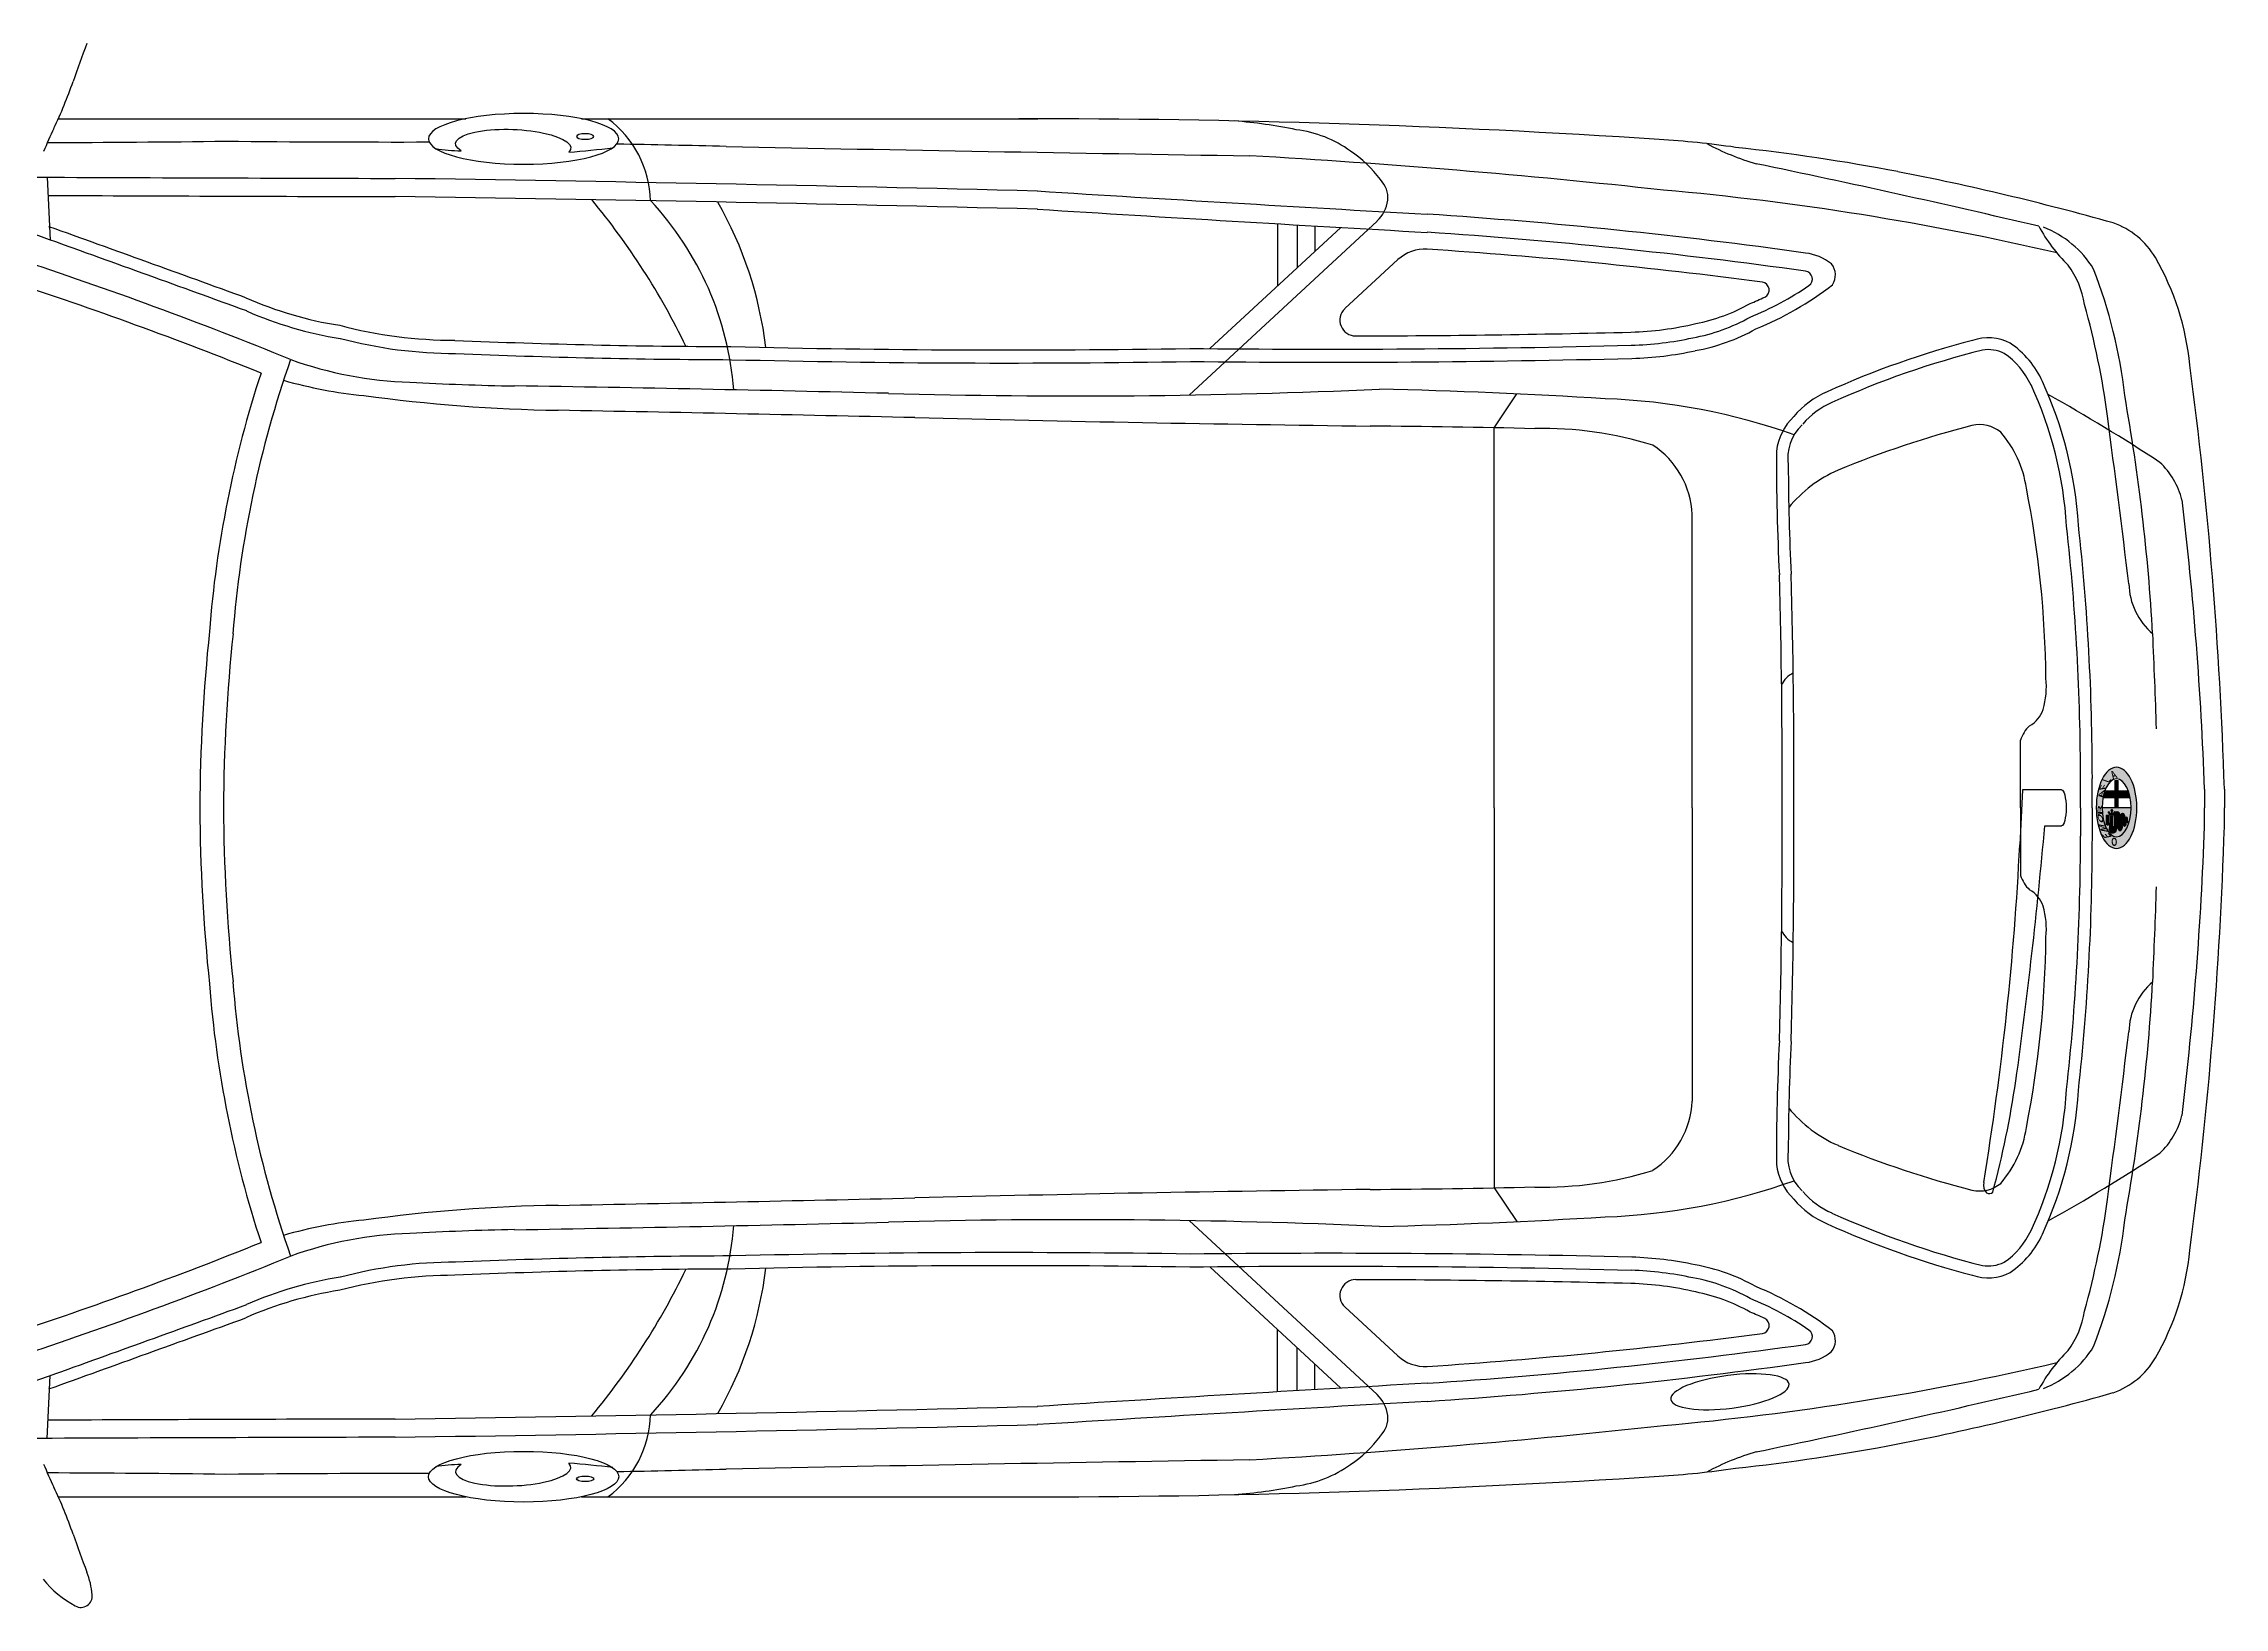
# Model space of a CAD drawing. Header units: millimetres. Extents: x 116290 to 180258, y 22146 to 121276.
# Drawn here: x 156076 to 158842, y 46024 to 48008 of the extents above; entities that cross this region are included whole.
import ezdxf

# ---------------------------------------------------------------- set-up
doc = ezdxf.new("R2010")
doc.units = ezdxf.units.MM
doc.styles.add('ALFA', font='')
doc.styles.get('ALFA').set_extended_font_data('Arial Black')

# ---------------------------------------------------------------- blocks, each defined once
blk = doc.blocks.new('A$C670E5B59')
h = blk.add_hatch(color=256)
edge = h.paths.add_edge_path()
edge.add_ellipse((4304.2, 1014.4), major_axis=(0, 51.5), ratio=0.5, start_angle=-180, end_angle=180, ccw=False)
edge = h.paths.add_edge_path(flags=16)
edge.add_ellipse((4304.2, 1014.4), major_axis=(0, 36.7), ratio=0.5, start_angle=-180, end_angle=180, ccw=False)
h = blk.add_hatch(color=256)
edge = h.paths.add_edge_path()
edge.add_line((4302.2, 1048.9), (4302.2, 1035.7))
edge.add_line((4302.2, 1035.7), (4290.5, 1035.7))
edge.add_ellipse((4304.2, 1014.4), major_axis=(0, 34.7), ratio=0.5, start_angle=52.2847, end_angle=68.2282)
edge.add_line((4288.1, 1027.3), (4302.2, 1027.3))
edge.add_line((4302.2, 1027.3), (4302.2, 1015))
edge.add_line((4302.2, 1015), (4306.2, 1015))
edge.add_line((4306.2, 1015), (4306.2, 1027.3))
edge.add_line((4306.2, 1027.3), (4320.4, 1027.3))
edge.add_ellipse((4304.2, 1014.4), major_axis=(0, 34.7), ratio=0.5, start_angle=-68.2282, end_angle=-52.2847)
edge.add_line((4318, 1035.7), (4306.2, 1035.7))
edge.add_line((4306.2, 1035.7), (4306.2, 1048.9))
edge.add_ellipse((4304.2, 1014.4), major_axis=(0, 34.7), ratio=0.5, start_angle=-6.5301, end_angle=6.709)
h = blk.add_hatch(color=256)
edge = h.paths.add_edge_path(flags=16)
edge.add_ellipse((4299.6, 1002.1), major_axis=(0, 1.77), ratio=0.5, start_angle=-6.9248, end_angle=75.4624)
edge.add_line((4298.8, 1002.6), (4298.8, 994.4))
edge.add_line((4298.8, 994.4), (4297.7, 994.4))
edge.add_line((4297.7, 994.4), (4297.7, 1002.2))
edge.add_ellipse((4296.5, 1001.4), major_axis=(0, 2.59), ratio=0.5, start_angle=-70.9074, end_angle=7.0138)
edge.add_line((4296.3, 1004), (4296.3, 994.5))
edge.add_line((4296.3, 994.5), (4295.3, 994.5))
edge.add_line((4295.3, 994.5), (4295.3, 988.3))
edge.add_line((4295.3, 988.3), (4295, 988.3))
edge.add_line((4295, 988.3), (4295, 987.4))
edge.add_ellipse((4300.6, 995.5), major_axis=(0, 13.9), ratio=0.5, start_angle=125.6522, end_angle=160.7879)
edge.add_ellipse((4299.6, 993.9), major_axis=(0, 11.8), ratio=0.5, start_angle=167.0772, end_angle=196.0502)
edge.add_ellipse((4300, 991.1), major_axis=(0, 8.91), ratio=0.5, start_angle=196.0502, end_angle=255.0584)
edge.add_ellipse((4296.9, 992.7), major_axis=(0, 15.4), ratio=0.5, start_angle=255.465, end_angle=267.697)
edge.add_line((4304.6, 992.1), (4304.6, 1003.3))
edge.add_ellipse((4305.2, 1003.3), major_axis=(0, 1.15), ratio=0.5, start_angle=-90, end_angle=90, ccw=False)
edge.add_line((4305.7, 1003.3), (4305.7, 991))
edge.add_ellipse((4308.6, 991), major_axis=(0, 5.81), ratio=0.5, start_angle=90, end_angle=270)
edge.add_line((4311.5, 991), (4311.5, 1003.2))
edge.add_ellipse((4312.1, 1003.2), major_axis=(0, 1.07), ratio=0.5, start_angle=-90, end_angle=90, ccw=False)
edge.add_line((4312.6, 1003.2), (4312.6, 994.3))
edge.add_ellipse((4314.3, 994.3), major_axis=(0, 3.44), ratio=0.5, start_angle=90, end_angle=270)
edge.add_line((4316.1, 994.3), (4316.1, 1000.2))
edge.add_ellipse((4316.6, 1000.2), major_axis=(0, 1.07), ratio=0.5, start_angle=-90, end_angle=90, ccw=False)
edge.add_line((4317.1, 1000.2), (4317.1, 996.6))
edge.add_ellipse((4317.9, 996.7), major_axis=(0, 1.57), ratio=0.5, start_angle=96.5973, end_angle=182.5647)
edge.add_ellipse((4317.7, 997.5), major_axis=(0, 2.37), ratio=0.5, start_angle=188.9401, end_angle=253.4184)
edge.add_ellipse((4317.9, 998.6), major_axis=(0, 2.63), ratio=0.5, start_angle=189.3553, end_angle=228.8734, ccw=False)
edge.add_ellipse((4318.2, 996.6), major_axis=(0, 0.606), ratio=0.5, start_angle=97.7314, end_angle=167.0675, ccw=False)
edge.add_line((4317.9, 996.5), (4317.9, 1000.2))
edge.add_ellipse((4316.5, 1000.2), major_axis=(0, 2.72), ratio=0.5, start_angle=-90, end_angle=90)
edge.add_line((4315.2, 1000.2), (4315.2, 994.3))
edge.add_ellipse((4314.7, 994.3), major_axis=(0, 0.963), ratio=0.5, start_angle=90, end_angle=270, ccw=False)
edge.add_line((4314.2, 994.3), (4314.2, 1003.2))
edge.add_ellipse((4311.9, 1003.2), major_axis=(0, 4.59), ratio=0.5, start_angle=270, end_angle=450)
edge.add_line((4309.6, 1003.2), (4309.6, 991))
edge.add_ellipse((4309, 991), major_axis=(0, 1.17), ratio=0.5, start_angle=90, end_angle=270, ccw=False)
edge.add_line((4308.4, 991), (4308.4, 1003.2))
edge.add_ellipse((4305.1, 1003.2), major_axis=(0, 6.64), ratio=0.5, start_angle=270, end_angle=450)
edge.add_line((4301.8, 1003.2), (4301.8, 991.2))
edge.add_ellipse((4301.3, 991.2), major_axis=(0, 0.95), ratio=0.5, start_angle=180, end_angle=270, ccw=False)
edge.add_line((4301.3, 990.3), (4300.2, 990.3))
edge.add_ellipse((4300.2, 991.2), major_axis=(0, 0.95), ratio=0.5, start_angle=90, end_angle=180, ccw=False)
edge.add_line((4299.7, 991.2), (4299.7, 1003.9))
edge.add_line((4299.7, 1003.9), (4299.7, 1003.9))
edge = h.paths.add_edge_path(flags=16)
edge.add_line((4301.3, 1009.3), (4300.4, 1007.3))
edge.add_line((4300.4, 1007.3), (4298.8, 1007.3))
edge.add_ellipse((4298.1, 1006.4), major_axis=(0, 1.72), ratio=0.5, start_angle=-56.5155, end_angle=-33.4845)
edge.add_line((4298.6, 1007.8), (4298.6, 1009.7))
edge.add_ellipse((4298.1, 1011.1), major_axis=(0, 1.66), ratio=0.5, start_angle=214.9708, end_angle=505.0292)
edge.add_line((4297.6, 1009.7), (4297.6, 1007.8))
edge.add_ellipse((4298.1, 1006.4), major_axis=(0, 1.72), ratio=0.5, start_angle=33.4845, end_angle=56.5155)
edge.add_line((4297.4, 1007.3), (4295.8, 1007.3))
edge.add_line((4295.8, 1007.3), (4294.9, 1009.3))
edge.add_ellipse((4294.5, 1008.7), major_axis=(0, 0.95), ratio=0.5, start_angle=-48.6404, end_angle=131.3596)
edge.add_line((4294.2, 1008.1), (4295.4, 1005.4))
edge.add_line((4295.4, 1005.4), (4297.4, 1005.4))
edge.add_ellipse((4298.1, 1006.4), major_axis=(0, 1.72), ratio=0.5, start_angle=123.4845, end_angle=236.5155)
edge.add_line((4298.8, 1005.4), (4300.9, 1005.4))
edge.add_line((4300.9, 1005.4), (4302, 1008.1))
edge.add_ellipse((4301.7, 1008.7), major_axis=(0, 0.95), ratio=0.5, start_angle=228.6404, end_angle=408.6404)
h.paths.add_polyline_path([(4292.1, 992.7), (4292.1, 1004.9), (4293.9, 1004.9), (4293.9, 992.7)], flags=16)
edge = h.paths.add_edge_path(flags=16)
edge.add_ellipse((4291.4, 996.4), major_axis=(0, 0.952), ratio=0.5, start_angle=-180, end_angle=180, ccw=False)
edge = h.paths.add_edge_path(flags=16)
edge.add_ellipse((4291.4, 993.8), major_axis=(0, 0.952), ratio=0.5, start_angle=-180, end_angle=180, ccw=False)
edge = h.paths.add_edge_path(flags=16)
edge.add_ellipse((4291.4, 998.8), major_axis=(0, 0.952), ratio=0.5, start_angle=-180, end_angle=180, ccw=False)
edge = h.paths.add_edge_path(flags=16)
edge.add_ellipse((4291.4, 1001.3), major_axis=(0, 0.952), ratio=0.5, start_angle=-180, end_angle=180, ccw=False)
edge = h.paths.add_edge_path(flags=16)
edge.add_ellipse((4291.4, 1003.8), major_axis=(0, 0.952), ratio=0.5, start_angle=-180, end_angle=180, ccw=False)
edge = h.paths.add_edge_path()
edge.add_ellipse((4304.2, 1014.4), major_axis=(0, 36.7), ratio=0.5, start_angle=90, end_angle=270, ccw=False)
edge.add_line((4285.9, 1014.4), (4322.6, 1014.4))
h = blk.add_hatch(color=256)
h.paths.add_polyline_path([(4293.9, 992.7), (4293.6, 992.7), (4293.6, 1004.9), (4293.9, 1004.9)])
h.paths.add_polyline_path([(4292.8, 992.7), (4292.1, 992.7), (4292.1, 1004.9), (4292.8, 1004.9)])
edge = h.paths.add_edge_path()
edge.add_ellipse((4291.4, 1003.8), major_axis=(0, 0.952), ratio=0.5, start_angle=0, end_angle=180, ccw=False)
edge.add_ellipse((4291.4, 1003.8), major_axis=(0, 0.952), ratio=0.5, start_angle=180, end_angle=360, ccw=False)
edge = h.paths.add_edge_path()
edge.add_ellipse((4291.4, 1001.3), major_axis=(0, 0.952), ratio=0.5, start_angle=0, end_angle=180, ccw=False)
edge.add_ellipse((4291.4, 1001.3), major_axis=(0, 0.952), ratio=0.5, start_angle=180, end_angle=360, ccw=False)
edge = h.paths.add_edge_path()
edge.add_ellipse((4291.4, 998.8), major_axis=(0, 0.952), ratio=0.5, start_angle=0, end_angle=180, ccw=False)
edge.add_ellipse((4291.4, 998.8), major_axis=(0, 0.952), ratio=0.5, start_angle=180, end_angle=360, ccw=False)
edge = h.paths.add_edge_path()
edge.add_ellipse((4291.4, 996.4), major_axis=(0, 0.952), ratio=0.5, start_angle=0, end_angle=180, ccw=False)
edge.add_ellipse((4291.4, 996.4), major_axis=(0, 0.952), ratio=0.5, start_angle=180, end_angle=360, ccw=False)
edge = h.paths.add_edge_path()
edge.add_ellipse((4291.4, 993.8), major_axis=(0, 0.952), ratio=0.5, start_angle=0, end_angle=180, ccw=False)
edge.add_ellipse((4291.4, 993.8), major_axis=(0, 0.952), ratio=0.5, start_angle=180, end_angle=360, ccw=False)
blk.add_hatch(color=256).paths.add_polyline_path([(4292.8, 1004.9), (4293.6, 1004.9), (4293.6, 992.7), (4292.8, 992.7)])
h = blk.add_hatch(color=256)
edge = h.paths.add_edge_path()
edge.add_line((4301.3, 1009.3), (4300.4, 1007.3))
edge.add_line((4300.4, 1007.3), (4298.8, 1007.3))
edge.add_ellipse((4298.1, 1006.4), major_axis=(0, 1.72), ratio=0.5, start_angle=-56.5155, end_angle=-33.4845)
edge.add_line((4298.6, 1007.8), (4298.6, 1009.7))
edge.add_ellipse((4298.1, 1011.1), major_axis=(0, 1.66), ratio=0.5, start_angle=214.9708, end_angle=505.0292)
edge.add_line((4297.6, 1009.7), (4297.6, 1007.8))
edge.add_ellipse((4298.1, 1006.4), major_axis=(0, 1.72), ratio=0.5, start_angle=33.4845, end_angle=56.5155)
edge.add_line((4297.4, 1007.3), (4295.8, 1007.3))
edge.add_line((4295.8, 1007.3), (4294.9, 1009.3))
edge.add_ellipse((4294.5, 1008.7), major_axis=(0, 0.95), ratio=0.5, start_angle=-48.6404, end_angle=131.3596)
edge.add_line((4294.2, 1008.1), (4295.4, 1005.4))
edge.add_line((4295.4, 1005.4), (4297.4, 1005.4))
edge.add_ellipse((4298.1, 1006.4), major_axis=(0, 1.72), ratio=0.5, start_angle=123.4845, end_angle=236.5155)
edge.add_line((4298.8, 1005.4), (4300.9, 1005.4))
edge.add_line((4300.9, 1005.4), (4302, 1008.1))
edge.add_ellipse((4301.7, 1008.7), major_axis=(0, 0.95), ratio=0.5, start_angle=228.6404, end_angle=408.6404)
h = blk.add_hatch(color=256)
edge = h.paths.add_edge_path()
edge.add_ellipse((4299.6, 1002.1), major_axis=(0, 1.77), ratio=0.5, start_angle=-6.9248, end_angle=75.4624)
edge.add_line((4298.8, 1002.6), (4298.8, 994.4))
edge.add_line((4298.8, 994.4), (4297.7, 994.4))
edge.add_line((4297.7, 994.4), (4297.7, 1002.2))
edge.add_ellipse((4296.5, 1001.4), major_axis=(0, 2.59), ratio=0.5, start_angle=-70.9074, end_angle=7.0138)
edge.add_line((4296.3, 1004), (4296.3, 994.5))
edge.add_line((4296.3, 994.5), (4295.3, 994.5))
edge.add_line((4295.3, 994.5), (4295.3, 988.3))
edge.add_line((4295.3, 988.3), (4295, 988.3))
edge.add_line((4295, 988.3), (4295, 987.4))
edge.add_ellipse((4300.6, 995.5), major_axis=(0, 13.9), ratio=0.5, start_angle=125.6522, end_angle=160.7879)
edge.add_ellipse((4299.6, 993.9), major_axis=(0, 11.8), ratio=0.5, start_angle=167.0772, end_angle=196.0502)
edge.add_ellipse((4300, 991.1), major_axis=(0, 8.91), ratio=0.5, start_angle=196.0502, end_angle=255.0584)
edge.add_ellipse((4296.9, 992.7), major_axis=(0, 15.4), ratio=0.5, start_angle=255.465, end_angle=267.697)
edge.add_line((4304.6, 992.1), (4304.6, 1003.3))
edge.add_ellipse((4305.2, 1003.3), major_axis=(0, 1.15), ratio=0.5, start_angle=-90, end_angle=90, ccw=False)
edge.add_line((4305.7, 1003.3), (4305.7, 991))
edge.add_ellipse((4308.6, 991), major_axis=(0, 5.81), ratio=0.5, start_angle=90, end_angle=270)
edge.add_line((4311.5, 991), (4311.5, 1003.2))
edge.add_ellipse((4312.1, 1003.2), major_axis=(0, 1.07), ratio=0.5, start_angle=-90, end_angle=90, ccw=False)
edge.add_line((4312.6, 1003.2), (4312.6, 994.3))
edge.add_ellipse((4314.3, 994.3), major_axis=(0, 3.44), ratio=0.5, start_angle=90, end_angle=270)
edge.add_line((4316.1, 994.3), (4316.1, 1000.2))
edge.add_ellipse((4316.6, 1000.2), major_axis=(0, 1.07), ratio=0.5, start_angle=-90, end_angle=90, ccw=False)
edge.add_line((4317.1, 1000.2), (4317.1, 996.6))
edge.add_ellipse((4317.9, 996.7), major_axis=(0, 1.57), ratio=0.5, start_angle=96.5973, end_angle=182.5647)
edge.add_ellipse((4317.7, 997.5), major_axis=(0, 2.37), ratio=0.5, start_angle=188.9401, end_angle=253.4184)
edge.add_ellipse((4317.9, 998.6), major_axis=(0, 2.63), ratio=0.5, start_angle=189.3553, end_angle=228.8734, ccw=False)
edge.add_ellipse((4318.2, 996.6), major_axis=(0, 0.606), ratio=0.5, start_angle=97.7314, end_angle=167.0675, ccw=False)
edge.add_line((4317.9, 996.5), (4317.9, 1000.2))
edge.add_ellipse((4316.5, 1000.2), major_axis=(0, 2.72), ratio=0.5, start_angle=-90, end_angle=90)
edge.add_line((4315.2, 1000.2), (4315.2, 994.3))
edge.add_ellipse((4314.7, 994.3), major_axis=(0, 0.963), ratio=0.5, start_angle=90, end_angle=270, ccw=False)
edge.add_line((4314.2, 994.3), (4314.2, 1003.2))
edge.add_ellipse((4311.9, 1003.2), major_axis=(0, 4.59), ratio=0.5, start_angle=270, end_angle=450)
edge.add_line((4309.6, 1003.2), (4309.6, 991))
edge.add_ellipse((4309, 991), major_axis=(0, 1.17), ratio=0.5, start_angle=90, end_angle=270, ccw=False)
edge.add_line((4308.4, 991), (4308.4, 1003.2))
edge.add_ellipse((4305.1, 1003.2), major_axis=(0, 6.64), ratio=0.5, start_angle=270, end_angle=450)
edge.add_line((4301.8, 1003.2), (4301.8, 991.2))
edge.add_ellipse((4301.3, 991.2), major_axis=(0, 0.95), ratio=0.5, start_angle=180, end_angle=270, ccw=False)
edge.add_line((4301.3, 990.3), (4300.2, 990.3))
edge.add_ellipse((4300.2, 991.2), major_axis=(0, 0.95), ratio=0.5, start_angle=90, end_angle=180, ccw=False)
edge.add_line((4299.7, 991.2), (4299.7, 1003.9))
edge.add_line((4299.7, 1003.9), (4299.7, 1003.9))
for p, q in [((1693.3, 1888.9), (2210.1, 1888.9)), ((2357, 1888.9), (2935.9, 1888.9)), ((1678.9, 1814.7), (1683.1, 1735)), ((3127.9, 1538.3), (3366.3, 1759.1)), ((3154.1, 1597.2), (3320.1, 1751)), ((3240, 1755.6), (3240, 1676.8)), ((3264.6, 1754.2), (3264.6, 1699.6)), ((3287.4, 1752.9), (3287.4, 1720.7)), ((3325.4, 1647.9), (3392.6, 1710.1)), ((3514.6, 1496.7), (3543.4, 1539.6)), ((3514.6, 1014.4), (3514.6, 1496.7)), ((3766, 1014.4), (3766, 1386.7)), ((4182.5, 1014.4), (4182.5, 1100.1)), ((4273.4, 1014.4), (4273.4, 1051.7)), ((4185, 1037.4), (4181.4, 967.3)), ((4234.3, 1037.4), (4185, 1037.4)), ((4258.4, 1014.4), (4258.4, 1050.3)), ((4288.1, 1027.3), (4302.2, 1027.3)), ((4302.2, 1035.7), (4290.5, 1035.7)), ((4302.2, 1048.9), (4302.2, 1035.7)), ((4302.2, 1027.3), (4302.2, 1015)), ((4306.2, 1035.7), (4306.2, 1048.9)), ((4318, 1035.7), (4306.2, 1035.7)), ((4306.2, 1015), (4306.2, 1027.3)), ((4306.2, 1027.3), (4320.4, 1027.3)), ((4415.8, 1038.1), (4415.8, 1014.4)), ((4441, 1038.1), (4441, 1014.4)), ((3514.6, 1014.4), (3514.6, 532.1)), ((3766, 1014.4), (3766, 642.1)), ((4182.5, 1014.4), (4182.5, 928.7)), ((4258.4, 1014.4), (4258.4, 978.5)), ((4273.4, 1014.4), (4273.4, 977.1)), ((4322.6, 1014.4), (4285.9, 1014.4)), ((4292.1, 1004.9), (4292.1, 992.7)), ((4292.1, 1004.9), (4293.9, 1004.9)), ((4292.8, 1004.9), (4292.8, 992.7)), ((4293.6, 1004.9), (4293.6, 992.7)), ((4293.9, 1004.9), (4293.9, 992.7)), ((4294.2, 1008.1), (4295.4, 1005.4)), ((4295.8, 1007.3), (4294.9, 1009.3)), ((4295.4, 1005.4), (4297.4, 1005.4)), ((4297.4, 1007.3), (4295.8, 1007.3)), ((4296.3, 1004), (4296.3, 994.5)), ((4297.6, 1009.7), (4297.6, 1007.8)), ((4297.7, 994.4), (4297.7, 1002.2)), ((4298.6, 1007.8), (4298.6, 1009.7)), ((4300.4, 1007.3), (4298.8, 1007.3)), ((4298.8, 1005.4), (4300.9, 1005.4)), ((4298.8, 1002.6), (4298.8, 994.4)), ((4299.7, 1003.9), (4299.7, 1003.9)), ((4299.7, 991.2), (4299.7, 1003.9)), ((4301.3, 1009.3), (4300.4, 1007.3)), ((4300.9, 1005.4), (4302, 1008.1)), ((4301.8, 1003.2), (4301.8, 991.2)), ((4302.2, 1015), (4306.2, 1015)), ((4304.6, 992.1), (4304.6, 1003.3)), ((4305.7, 1003.3), (4305.7, 991)), ((4308.4, 991), (4308.4, 1003.2)), ((4309.6, 1003.2), (4309.6, 991)), ((4311.5, 991), (4311.5, 1003.2)), ((4312.6, 1003.2), (4312.6, 994.3)), ((4314.2, 994.3), (4314.2, 1003.2)), ((4315.2, 1000.2), (4315.2, 994.3)), ((4316.1, 994.3), (4316.1, 1000.2)), ((4317.1, 1000.2), (4317.1, 996.6)), ((4317.9, 996.5), (4317.9, 1000.2)), ((4415.8, 990.7), (4415.8, 1014.4)), ((4441, 990.7), (4441, 1014.4)), ((4213.1, 991.5), (4234.3, 991.5)), ((4292.1, 992.7), (4293.9, 992.7)), ((4295.3, 988.3), (4295, 988.3)), ((4295, 988.3), (4295, 987.4)), ((4296.3, 994.5), (4295.3, 994.5)), ((4295.3, 994.5), (4295.3, 988.3)), ((4298.8, 994.4), (4297.7, 994.4)), ((4301.3, 990.3), (4300.2, 990.3)), ((3514.6, 532.1), (3543.4, 489.2)), ((3127.9, 490.5), (3366.3, 269.7)), ((3154.1, 431.7), (3320.1, 277.9)), ((3325.4, 380.9), (3392.6, 318.7)), ((3240, 273.2), (3240, 352)), ((3264.6, 274.6), (3264.6, 329.2)), ((3287.4, 276), (3287.4, 308.1)), ((1678.9, 214.1), (1683.1, 293.8)), ((1693.3, 139.9), (2210.1, 139.9)), ((2357, 139.9), (2935.9, 139.9))]:
    blk.add_line(p, q)
for centre, radius, start, end in [((3047.4, 1476.3), 1412.4, 158.9201, 160.9993), ((1179.7, 2119.5), 562.9, 334.4538, 340.9993), ((2310.6, 1781.1), 134.1, 1.5793, 53.4624), ((2923.7, -10301.7), 12190.6, 86.23658, 90.0571), ((3139.3, 1278.4), 609.4, 78.238, 85.691), ((2182.7, 1640.1), 548.7, 154.4538, 157.8176), ((1563.8, 30826.8), 28968.4, 270.22862, 270.67638), ((2120.4, 23717.6), 21858.2, 269.43734, 270.11352), ((2088.5, -15431.5), 17291.1, 88.50217, 88.96198), ((5895.8, 172534.2), 170713.5, 268.873773, 269.096821), ((3244.9, 1726.8), 149.4, 54.101, 82.8236), ((3650.6, 678.1), 1186.8, 81.7527, 86.4609), ((3936.3, 2140.1), 320.9, 241.7789, 253.8662), ((2206.5, 2062.6), 214.4, 260.7225, 269.3514), ((2201.4, 3525), 1684.3, 274.7505, 276.6592), ((2626.4, -8303.8), 10162.2, 83.76787, 86.73661), ((3250.1, 1723.3), 149.3, 36.2986, 56.5196), ((3543.3, -704.8), 2572.4, 79.1673, 83.8052), ((1045.2, -11668.7), 13788.2, 76.74943, 78.27516), ((616, -1334.3), 3249.6, 70.8453, 74.9829), ((2639.9, 221191.8), 219379.2, 269.734536, 269.864329), ((1009.4, -75405.3), 77226.5, 88.571085, 89.175611), ((3345.9, 1788.2), 34, 355.4743, 43.7766), ((3411.6, -1790.6), 3603, 76.8941, 84.9366), ((3377.7, -1507.6), 3392, 74.2255, 78.9695), ((2639.9, 221168.7), 219379.2, 269.749332, 269.864329), ((1009.4, -75428.3), 77226.5, 88.571085, 89.175611), ((1675.9, 1209.2), 902.5, 25.672, 39.7441), ((2156.1, 1515.1), 395, 4.2989, 43.0661), ((2109.9, 1542.1), 484.1, 6.7223, 29.8697), ((7897.4, 80920), 79278.2, 266.411353, 266.7694), ((7897.4, 80896.9), 79278.2, 266.411353, 266.7694), ((3334.7, 1792), 45.5, 313.8281, 351.8401), ((-26471, -76535.8), 83195.7, 70.038335, 70.221369), ((3001.6, -4762.3), 6544.1, 82.02306, 86.24944), ((3001.6, -4785.3), 6544.1, 82.02295, 86.24944), ((4391, 1853.8), 211.4, 208.6566, 225.4299), ((4165.6, 1631.7), 128, 31.2094, 69.004), ((4267.8, 1663), 99, 30.0975, 71.0971), ((-26470.1, -76552.4), 83195.7, 70.038335, 70.221369), ((3426.6, 1673.4), 50, 86.2478, 132.8148), ((3001.6, -4806.7), 6544.1, 82.50728, 86.24784), ((3903.8, 1658.8), 59.9, 49.8554, 84.3067), ((-9.5, -3312.7), 5287.8, 67.8055, 71.8289), ((3908.4, 1685.5), 10, 304.3149, 82.023), ((3925.6, 1690.6), 22, 325.8914, 39.7996), ((4157.4, 1638.3), 107.1, 7.9713, 37.2743), ((3682.8, 1466.7), 635.8, 6.3924, 21.3339), ((4063.1, 1544.4), 335.6, 5.3973, 30.0975), ((-9.5, -3312.7), 5257.8, 68.1131, 71.8289), ((2124.3, 2099.6), 478.6, 246.2185, 261.0906), ((3689, 2007), 399.2, 292.1265, 304.3149), ((3689, 2024.2), 399.2, 292.1265, 295.0317), ((3689, 2007), 415.9, 292.2728, 307.7798), ((3853.6, 1671.6), 10, 295.0317, 82.5073), ((2125.1, 2082.9), 478.6, 246.2185, 261.0906), ((3339, 1633.2), 20, 132.8148, 270.1456), ((3725.6, 1838.6), 231.3, 280.2139, 299.4542), ((3725.6, 1855.8), 231.3, 281.1487, 299.4542), ((3291.8, 1379.2), 1009.6, 7.5254, 15.7458), ((2195.7, 2173.3), 565.5, 255.0867, 270.0703), ((2196.6, 2156.6), 565.5, 255.0867, 270.0703), ((2573.9, 10556.5), 8956.8, 267.58417, 269.82362), ((3300.1, 16948.1), 15334.9, 270.14564, 271.45028), ((3675.9, 2029.4), 411.5, 271.7161, 283.2649), ((3675.9, 2029.4), 428.2, 271.7109, 282.2304), ((3725.6, 1838.6), 248, 280.2824, 299.2054), ((4417.2, 476.5), 1169.1, 104.6493, 114.2504), ((4141.3, 1550.3), 60.6, 62.5564, 109.1174), ((3281.3, 1129.8), 1370.6, 160.6779, 175.5895), ((2154.7, 2047.4), 493.1, 250.2404, 268.1974), ((2574.8, 10539.9), 8956.8, 267.58417, 269.82362), ((2895.8, 15965.4), 14369.9, 268.60639, 270.92802), ((2896.7, 15948.8), 14369.9, 268.60639, 270.92802), ((3300.1, 16948.1), 15351.6, 269.35985, 271.45042), ((3301.2, 17027.8), 15447.9, 269.36311, 271.43924), ((3675.9, 2029.4), 444.9, 271.7109, 282.1929), ((4417.2, 476.5), 1154.1, 104.1928, 114.257), ((4141.3, 1550.3), 45.6, 63.5981, 99.0076), ((4104.3, 1507.7), 101.2, 25.3168, 55.4931), ((4104.3, 1507.7), 116.2, 24.1779, 55.9977), ((3281.3, 1129.8), 1400.6, 161.8489, 175.5733), ((2133.9, 2093.9), 558.8, 253.9097, 264.5429), ((2359.2, 5907.3), 4358.4, 267.1056, 268.8524), ((1307.2, -58527.1), 60084.8, 88.627392, 89.080013), ((3745.3, 1342.4), 496.4, 3.4083, 24.8512), ((3745.3, 1342.4), 511.4, 3.4506, 24.606), ((-917.8, 872.8), 5361.3, 1.7671, 7.5365), ((2354.8, 3510.1), 1991.3, 262.0892, 269.2099), ((2984, 10154), 8616.9, 268.42088, 272.56275), ((3179.8, -6319.3), 7867.3, 86.53354, 88.61982), ((3626.7, 734.5), 799.6, 70.3712, 87.9397), ((3982, 1437.8), 113.9, 113.2566, 139.9308), ((3982, 1437.8), 98.9, 113.1837, 139.9308), ((3113.8, -437.2), 2263.4, 56.618, 60.8159), ((1850.9, 1095.4), 2503, 3.2026, 10.1734), ((283.6, -107969.1), 109507.1, 88.693829, 88.930579), ((4020.4, 52789.1), 51294.5, 268.61412, 269.25946), ((3257.1, -11660), 13159.2, 88.65457, 89.56318), ((3577.1, 1029.7), 466.1, 72.6575, 91.3554), ((3946.6, 1457.6), 74.5, 134.0918, 172.771), ((3946.6, 1457.6), 59.5, 134.0918, 188.2706), ((4441.9, 257.5), 1283, 104.4926, 112.5006), ((4130.4, 1458.8), 42, 50.2716, 103.2693), ((-23535.6, -2143.9), 28067.4, 7.04551, 7.48308), ((3654.4, 1381.4), 111.7, 2.7629, 56.5223), ((6980.7, 1462.6), 3108, 179.9192, 182.81), ((4052.7, 1400.1), 138.6, 8.335, 41.0264), ((6980.7, 1462.6), 3093, 180.251, 182.8129), ((4014.6, 1293.9), 161.9, 113.1783, 141.166), ((4291, 1380.6), 99.3, 14.3096, 46.637), ((2910.6, 1167.3), 1304, 0.5027, 11.1835), ((133.7, 889.3), 4284.7, 1.9898, 6.914), ((1320.8, 1051), 2937.7, 359.9864, 6.2724), ((1320.8, 1051), 2952.7, 0.0136, 6.2651), ((-5109.4, 1060.1), 8989.4, 359.70856, 1.59416), ((-5109.4, 1060.1), 9004.4, 359.70905, 1.59517), ((4406.3, 1300.9), 86.5, 181.4117, 229.449), ((4177.4, 1000.6), 2304.7, 174.0884, 179.6515), ((4177.4, 1000.6), 2274.7, 174.0786, 179.6515), ((-2843.7, 887.4), 7202.2, 1.80784, 2.76841), ((3907.4, 1157.8), 30.7, 115.7278, 156.3999), ((4115.3, 1168), 99.9, 343.2661, 6.1814), ((4177.4, 1149.5), 35.1, 298.0855, 342.9606), ((4223, 1087.7), 42.4, 133.4171, 162.99), ((4177.4, 1028.2), 2304.7, 180.3485, 185.9116), ((4177.4, 1028.2), 2274.7, 180.3485, 185.9214), ((-5109.4, 968.7), 8989.4, 358.40584, 0.29144), ((-5109.4, 968.7), 9004.4, 358.40483, 0.29095), ((-2394.8, 1577.2), 6633.9, 352.11993, 354.93424), ((1320.8, 977.8), 2937.7, 353.7276, 0.0136), ((1320.8, 977.8), 2952.7, 353.7349, 359.9864), ((133.7, 1139.5), 4284.7, 353.086, 358.0102), ((-917.8, 1156.1), 5361.3, 352.4635, 358.2329), ((380.7, 1156.9), 3805.5, 350.6562, 357.1445), ((4223, 941.1), 42.4, 197.01, 226.5829), ((-2843.7, 1141.5), 7202.2, 357.23159, 358.19216), ((4177.4, 879.3), 35.1, 17.0394, 61.9145), ((4115.3, 860.9), 99.9, 353.8186, 16.7339), ((3907.4, 871), 30.7, 203.6001, 244.2722), ((2910.6, 861.6), 1304, 348.8165, 359.4973), ((3281.3, 899), 1400.6, 184.4267, 198.1511), ((3281.3, 899), 1370.6, 184.4105, 199.3221), ((1850.9, 933.4), 2503, 349.8266, 356.7974), ((4406.3, 727.9), 86.5, 130.551, 178.5883), ((-23535.6, 4172.7), 28067.4, 352.51692, 352.95449), ((6980.7, 566.2), 3108, 177.19, 180.0808), ((6980.7, 566.2), 3093, 177.1871, 179.749), ((2985, 839.8), 1203.7, 344.9189, 351.783), ((3654.4, 647.5), 111.7, 303.4777, 357.2371), ((3745.3, 686.4), 496.4, 335.1488, 356.5917), ((3745.3, 686.4), 511.4, 335.394, 356.5494), ((4014.6, 734.9), 161.9, 218.834, 246.8217), ((4052.7, 628.7), 138.6, 318.9736, 351.665), ((4291, 648.3), 99.3, 313.363, 345.6904), ((4441.9, 1771.3), 1283, 247.4994, 255.5074), ((3577.1, 999.1), 466.1, 268.6446, 287.3425), ((3946.6, 571.2), 74.5, 187.229, 225.9082), ((3946.6, 571.2), 59.5, 171.7294, 225.9082), ((3113.8, 2466.1), 2263.4, 299.1841, 303.382), ((4020.4, -50760.2), 51294.5, 90.74054, 91.38588), ((3257.1, 13688.8), 13159.2, 270.43682, 271.34543), ((3626.7, 1294.3), 799.6, 272.0603, 289.6288), ((3982, 591.1), 98.9, 220.0692, 246.8163), ((4130.4, 570.1), 42, 256.7307, 309.7284), ((4151.7, 536.1), 16.3, 169.8443, 220.1825), ((4142.6, 531.4), 6.7, 239.3103, 313.9532), ((2354.8, -1481.3), 1991.3, 90.7901, 97.9108), ((283.6, 109997.9), 109507.1, 271.069421, 271.306171), ((3982, 591.1), 113.9, 220.0692, 246.7434), ((4417.2, 1552.3), 1154.1, 245.743, 255.8072), ((3291.8, 649.6), 1009.6, 344.2542, 352.4746), ((2133.9, -65.1), 558.8, 95.4571, 106.0903), ((2154.7, -18.6), 493.1, 91.8026, 109.7596), ((2359.2, -3878.5), 4358.4, 91.1476, 92.8944), ((1307.2, 60556), 60084.8, 270.919987, 271.372608), ((2156.1, 513.7), 395, 316.9339, 355.7011), ((2984, -8125.2), 8616.9, 87.43725, 91.57912), ((3179.8, 8348.1), 7867.3, 271.38018, 273.46646), ((4417.2, 1552.3), 1169.1, 245.7496, 255.3507), ((4104.3, 521.1), 101.2, 304.5069, 334.6832), ((4104.3, 521.1), 116.2, 304.0023, 335.8221), ((3682.8, 562.1), 635.8, 338.6661, 353.6076), ((-9.5, 5341.5), 5257.8, 288.1711, 291.8869), ((-9.5, 5341.5), 5287.8, 288.1711, 292.1945), ((2574.8, -8511.1), 8956.8, 90.17638, 92.41583), ((2896.7, -13920), 14369.9, 89.07198, 91.39361), ((3301.2, -14998.9), 15447.9, 88.56076, 90.63689), ((3675.9, -0.6), 444.9, 77.8071, 88.2891), ((4063.1, 484.5), 335.6, 329.9025, 354.6027), ((2125.1, -54.1), 478.6, 98.9094, 113.7815), ((2195.7, -144.4), 565.5, 89.9297, 104.9133), ((2196.6, -127.8), 565.5, 89.9297, 104.9133), ((2573.9, -8527.7), 8956.8, 90.17638, 92.41583), ((1675.9, 819.6), 902.5, 320.2559, 334.328), ((2109.9, 486.7), 484.1, 330.1303, 353.2777), ((2895.8, -13936.6), 14369.9, 89.07198, 91.39361), ((3300.1, -14919.3), 15351.6, 88.54958, 90.64015), ((3339, 395.6), 20, 89.8544, 227.1852), ((3300.1, -14919.3), 15334.9, 88.54972, 89.85436), ((3675.9, -0.6), 428.2, 77.7696, 88.2891), ((3725.6, 190.3), 231.3, 60.5458, 79.7861), ((3725.6, 190.3), 248, 60.7946, 79.7176), ((4141.3, 478.5), 60.6, 250.8826, 297.4436), ((4141.3, 478.5), 45.6, 260.9924, 296.4019), ((2124.3, -70.7), 478.6, 98.9094, 113.7815), ((3675.9, -0.6), 411.5, 76.7351, 88.2839), ((3725.6, 173), 231.3, 60.5458, 78.8513), ((3689, 21.9), 399.2, 55.6851, 67.8735), ((3689, 21.9), 415.9, 52.2202, 67.7272), ((-26471, 78564.6), 83195.7, 289.778631, 289.961665), ((-26470.1, 78581.3), 83195.7, 289.778631, 289.961665), ((3689, 4.6), 399.2, 64.9683, 67.8735), ((3853.6, 357.2), 10, 277.4927, 64.9683), ((4157.4, 390.5), 107.1, 322.7257, 352.0287), ((3001.6, 6814.2), 6544.1, 273.75056, 277.97705), ((3001.6, 6835.5), 6544.1, 273.75216, 277.49272), ((3908.4, 343.3), 10, 277.977, 55.6851), ((3925.6, 338.3), 22, 320.2004, 34.1086), ((3426.6, 355.4), 50, 227.1852, 273.7522), ((3001.6, 6791.1), 6544.1, 273.75056, 277.97694), ((3411.6, 3819.4), 3603, 275.0634, 283.1059), ((3903.8, 370), 59.9, 275.6933, 310.1446), ((4391, 175), 211.4, 134.5701, 151.3434), ((4165.6, 397.1), 128, 290.996, 328.7906), ((4267.8, 365.8), 99, 288.9029, 329.9025), ((616, 3363.2), 3249.6, 285.0171, 289.1547), ((7897.4, -78868.1), 79278.2, 93.2306, 93.588647), ((1009.4, 77457.1), 77226.5, 270.824389, 271.428915), ((7897.4, -78891.2), 79278.2, 93.2306, 93.588647), ((3334.7, 236.9), 45.5, 8.1599, 46.1719), ((1045.2, 13697.5), 13788.2, 281.72484, 283.25057), ((3377.7, 3536.4), 3392, 281.0305, 285.7745), ((2639.9, -219139.9), 219379.2, 90.135671, 90.250668), ((1009.4, 77434.1), 77226.5, 270.824389, 271.428915), ((2310.6, 247.7), 134.1, 306.5376, 358.4207), ((2626.4, 10332.6), 10162.2, 273.26339, 276.23213), ((3345.9, 240.7), 34, 316.2234, 4.5257), ((2639.9, -219163), 219379.2, 90.135671, 90.265464), ((3250.1, 305.5), 149.3, 303.4804, 323.7014), ((3936.3, -111.3), 320.9, 106.1338, 118.2211), ((3543.3, 2733.6), 2572.4, 276.1948, 280.8327), ((2182.7, 388.7), 548.7, 202.1824, 205.5462), ((1563.8, -28797.9), 28968.4, 89.32362, 89.77138), ((2120.4, -21688.7), 21858.2, 89.88648, 90.56266), ((2206.5, -33.4), 214.4, 90.6486, 99.2775), ((2201.4, -1495.8), 1684.3, 83.3408, 85.2495), ((2088.5, 17460.3), 17291.1, 271.03802, 271.49783), ((5895.8, -170505.4), 170713.5, 90.903179, 91.126227), ((2923.7, 12330.5), 12190.6, 269.9429, 273.76342), ((3244.9, 302.1), 149.4, 277.1764, 305.899), ((3650.6, 1350.7), 1186.8, 273.5391, 278.2473), ((1179.7, -90.6), 562.9, 19.0007, 25.5462), ((3139.3, 750.4), 609.4, 274.309, 281.762), ((3047.4, 552.5), 1412.4, 199.0007, 201.0799), ((1781.3, 122.7), 138.3, 219.1298, 241.2679), ((1628, 5.4), 108.8, 5.4052, 21.0799), ((1721.8, 14.2), 14.6, 241.2679, 5.4052)]:
    blk.add_arc(centre, radius, start, end)
at = {"extrusion": (0, 0, -1)}
for centre, major_axis, ratio in [((2283.5, 1863.4), (-120.7, 0), 0.266625), ((2361.5, 1866.4), (-11, 0), 0.322937), ((3813.8, 273.3), (-75, -9.7), 0.275053)]:
    blk.add_ellipse(centre, major_axis=major_axis, ratio=ratio, dxfattribs=at)
for centre, major_axis, ratio, start_param, end_param in [((2270.3, 1854.6), (-73.2, 3), 0.282687, 5.831331, 9.679202), ((4304.2, 1014.4), (0, 51.5), 0.5, 3.141593, 9.424778), ((4234.3, 1014.4), (0, -23), 0.257627, 3.141593, 6.283185), ((4304.2, 1014.4), (0, 36.7), 0.5, 3.141593, 9.424778), ((4304.2, 1014.4), (0, 34.7), 0.5, -1.190807, -0.91254), ((4304.2, 1014.4), (0, 34.7), 0.5, -0.117095, 0.113972), ((4304.2, 1014.4), (0, 34.7), 0.5, 0.91254, 1.190807), ((4291.4, 1003.8), (0, 0.952), 0.5, 3.141593, 9.424778), ((4291.4, 1001.3), (0, 0.952), 0.5, 3.141593, 9.424778), ((4291.4, 998.8), (0, 0.952), 0.5, 3.141593, 9.424778), ((4291.4, 996.4), (0, 0.952), 0.5, 3.141593, 9.424778), ((4294.5, 1008.7), (0, 0.95), 0.5, 3.990528, 7.13212), ((4296.5, 1001.4), (0, 2.59), 0.5, -0.122415, 1.237568), ((4298.1, 1011.1), (0, 1.66), 0.5, 3.751948, 8.814423), ((4298.1, 1006.4), (0, 1.72), 0.5, -0.986381, -0.584415), ((4298.1, 1006.4), (0, 1.72), 0.5, 2.155212, 4.127974), ((4298.1, 1006.4), (0, 1.72), 0.5, 0.584415, 0.986381), ((4299.6, 1002.1), (0, 1.77), 0.5, -1.317068, 0.120861), ((4301.7, 1008.7), (0, 0.95), 0.5, -0.848935, 2.292658), ((4305.1, 1003.2), (0, 6.64), 0.5, -1.570796, 1.570796), ((4305.2, 1003.3), (0, 1.15), 0.5, 4.712389, 7.853982), ((4311.9, 1003.2), (0, 4.59), 0.5, 4.712389, 7.853982), ((4312.1, 1003.2), (0, 1.07), 0.5, 4.712389, 7.853982), ((4316.5, 1000.2), (0, 2.72), 0.5, 4.712389, 7.853982), ((4316.6, 1000.2), (0, 1.07), 0.5, 4.712389, 7.853982), ((4317.9, 996.7), (0, 1.57), 0.5, 3.09683, 4.597244), ((4317.7, 997.5), (0, 2.37), 0.5, 1.860201, 2.985559), ((4318.2, 996.6), (0, 0.606), 0.5, 3.367307, 4.57745), ((4317.9, 998.6), (0, 2.63), 0.5, 2.288591, 2.978312), ((4291.4, 993.8), (0, 0.952), 0.5, 3.141593, 9.424778), ((4300.6, 995.5), (0, 13.9), 0.5, 3.476907, 4.09014), ((4299.6, 993.9), (0, 11.8), 0.5, 2.861463, 3.367139), ((4300.2, 991.2), (0, 0.95), 0.5, 3.141593, 4.712389), ((4301.3, 991.2), (0, 0.95), 0.5, 1.570796, 3.141593), ((4300, 991.1), (0, 8.91), 0.5, 1.831576, 2.861463), ((4296.9, 992.7), (0, 15.4), 0.5, 1.610992, 1.82448), ((4308.6, 991), (0, 5.81), 0.5, 1.570796, 4.712389), ((4309, 991), (0, 1.17), 0.5, 1.570796, 4.712389), ((4314.3, 994.3), (0, 3.44), 0.5, 1.570796, 4.712389), ((4314.7, 994.3), (0, 0.963), 0.5, 1.570796, 4.712389)]:
    blk.add_ellipse(centre, major_axis=major_axis, ratio=ratio, start_param=start_param, end_param=end_param, dxfattribs=at)
for centre, major_axis, ratio in [((2283.5, 165.5), (-120.7, 0), 0.266625), ((2361.5, 162.8), (-11, 0), 0.322937)]:
    blk.add_ellipse(centre, major_axis=major_axis, ratio=ratio)
blk.add_ellipse((2270.3, 174.6), major_axis=(-73.2, -3), ratio=0.282687, start_param=5.831331, end_param=9.679202)
at = {"style": 'ALFA'}
for s, height, rotation, oblique, width, p in [('A', 10.2, 14.9518, 348.8677, 0.526274, (4299.5, 1050.9)), ('A', 5.74, 74.7382, 327.7591, 1.655806, (4286.5, 1027.3)), ('F', 6.74, 61.9527, 323.1855, 1.202453, (4289.3, 1037.7)), ('L', 8.59, 41.0824, 331.2131, 0.739512, (4293.8, 1046.1)), ('O', 5.68, 104.2107, 31.1579, 1.693777, (4288.3, 994.4)), ('R', 5.23, 90.6004, 1.8, 1.999341, (4285.6, 1005.6)), ('M', 6.66, 117.1015, 36.8625, 1.23257, (4293.4, 983.2)), ('E', 8.08, 132.8907, 32.0468, 0.83694, (4298.8, 977.3)), ('O', 10.4, 181.6735, 358.745, 0.50032, (4304.7, 976.6))]:
    blk.add_text(s, height=height, rotation=rotation, dxfattribs=dict(at, oblique=oblique, width=width)).set_placement(p)

msp = doc.modelspace()

# ---------------------------------------------------------------- block references
msp.add_blockref('A$C670E5B59', (154401, 46024.2))

doc.saveas('drawing.dxf')
